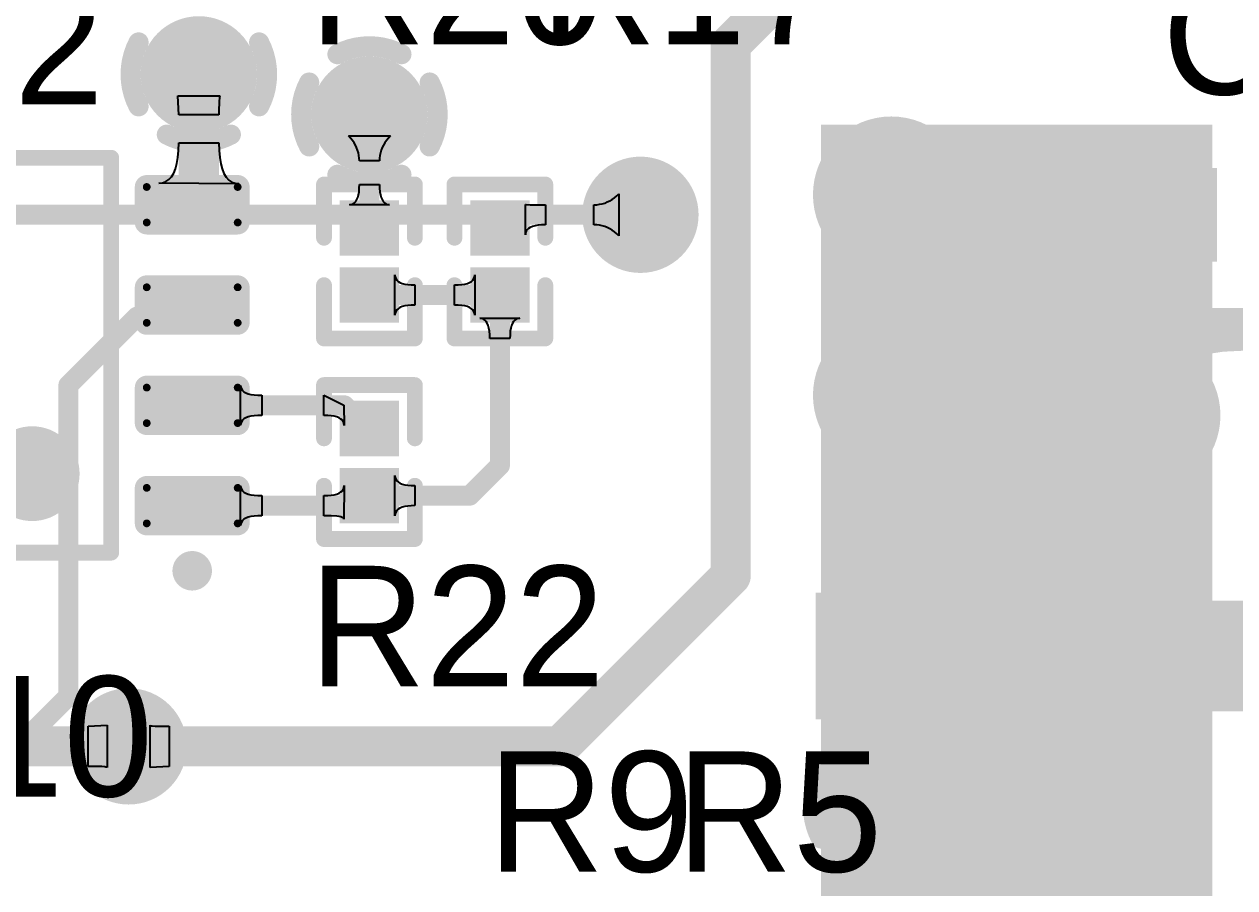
# Model space of a CAD drawing. Header units: millimetres. Extents: x -1 to 102, y -51 to 1.
# Drawn here: x 29.79 to 45.11, y -27.95 to -17.02 of the extents above; entities that cross this region are included whole.
import ezdxf

# ---------------------------------------------------------------- set-up
doc = ezdxf.new("R2010")
doc.units = ezdxf.units.MM
for name, color, linetype in [('BottomLayer', 5, 'Continuous'), ('InternalPlane1', 76, 'Continuous'), ('InternalPlane2', 16, 'Continuous'), ('MultiLayer', 9, 'Continuous'), ('TopLayer', 1, 'Continuous'), ('TopOverlay', 2, 'Continuous'), ('TopSolder', 216, 'Continuous')]:
    doc.layers.add(name, color=color, linetype=linetype)

msp = doc.modelspace()

# ---------------------------------------------------------------- linework, layer by layer
at = {"layer": 'BottomLayer'}
for p, q in [((37.004, -19.304), (37.04, -19.303)), ((37.04, -19.303), (37.074, -19.298)), ((37.074, -19.298), (37.108, -19.291)), ((37.108, -19.291), (37.141, -19.282)), ((37.141, -19.282), (37.173, -19.269)), ((37.173, -19.269), (37.204, -19.254)), ((37.204, -19.254), (37.234, -19.236)), ((37.234, -19.236), (37.263, -19.215)), ((37.263, -19.215), (37.292, -19.191)), ((37.292, -19.191), (37.32, -19.164)), ((37.32, -19.164), (37.32, -19.698)), ((37.004, -19.558), (37.004, -19.304)), ((37.04, -19.559), (37.004, -19.558)), ((37.074, -19.564), (37.04, -19.559)), ((37.108, -19.571), (37.074, -19.564)), ((37.141, -19.58), (37.108, -19.571)), ((37.173, -19.593), (37.141, -19.58)), ((37.204, -19.608), (37.173, -19.593)), ((37.234, -19.626), (37.204, -19.608)), ((37.263, -19.647), (37.234, -19.626)), ((37.292, -19.671), (37.263, -19.647)), ((37.32, -19.698), (37.292, -19.671)), ((30.602, -25.908), (30.843, -25.895)), ((30.602, -26.416), (30.602, -25.908)), ((30.843, -25.895), (30.843, -26.429)), ((30.646, -26.416), (30.602, -26.416)), ((30.777, -26.419), (30.646, -26.416)), ((30.816, -26.422), (30.777, -26.419)), ((30.829, -26.424), (30.816, -26.422)), ((30.838, -26.426), (30.829, -26.424)), ((30.843, -26.429), (30.838, -26.426))]:
    msp.add_line(p, q, dxfattribs=at)
for points, const_width in [([(31.814, -17.653, 1), (32.194, -17.653, 1)], 0.381), ([(33.972, -18.161, 1), (34.353, -18.161, 1)], 0.381), ([(40.577, -19.177, 1), (40.958, -19.177, 1)], 0.381), ([(37.401, -19.431, 1), (37.782, -19.431, 1)], 0.381), ([(37.529, -19.431, 1), (37.656, -19.431, 1)], 0.127), ([(40.577, -21.717, 1), (40.958, -21.717, 1)], 0.381), ([(43.751, -21.971, 1), (44.133, -21.971, 1)], 0.381), ([(40.83, -23.241, 1), (41.212, -23.241, 1)], 0.381), ([(30.924, -26.162, 1), (31.305, -26.162, 1)], 0.381), ([(30.988, -26.162, 1), (31.242, -26.162, 1)], 0.254), ([(40.45, -26.924, 1), (40.83, -26.924, 1)], 0.381), ([(42.989, -27.051, 1), (43.37, -27.051, 1)], 0.381)]:
    msp.add_lwpolyline(points, format="xyb", close=True, dxfattribs=dict(at, const_width=const_width))
for points, const_width in [([(29.21, -19.431), (37.592, -19.431)], 0.254), ([(27.056, -26.162), (31.115, -26.162)], 0.508)]:
    msp.add_lwpolyline(points, dxfattribs=dict(at, const_width=const_width))
msp.add_solid([(39.878, -29.464), (44.831, -29.464), (39.878, -18.288), (44.831, -18.288)], dxfattribs=at)
at = {"layer": 'InternalPlane1', "const_width": 0.254}
for points in [[(31.241, -18.058, -0.249328), (31.241, -17.248)], [(32.767, -17.248, -0.249328), (32.767, -18.058)], [(33.758, -17.398, -0.249328), (34.568, -17.398)], [(33.4, -18.566, -0.249328), (33.4, -17.756)], [(34.926, -17.756, -0.249328), (34.926, -18.566)], [(40.362, -18.414, -0.249328), (41.172, -18.414)], [(32.409, -18.416, -0.249328), (31.599, -18.416)], [(40.004, -19.582, -0.249328), (40.004, -18.772)], [(41.53, -18.772, -0.249328), (41.53, -19.582)], [(34.568, -18.924, -0.249328), (33.758, -18.924)], [(41.172, -19.94, -0.249328), (40.362, -19.94)], [(40.362, -20.954, -0.249328), (41.172, -20.954)], [(43.537, -21.208, -0.249328), (44.347, -21.208)], [(40.004, -22.122, -0.249328), (40.004, -21.312)], [(41.53, -21.312, -0.249328), (41.53, -22.122)], [(43.179, -22.376, -0.249328), (43.179, -21.566)], [(44.705, -21.566, -0.249328), (44.705, -22.376)], [(41.172, -22.48, -0.249328), (40.362, -22.48)], [(40.616, -22.478, -0.249328), (41.426, -22.478)], [(44.347, -22.734, -0.249328), (43.537, -22.734)], [(40.258, -23.646, -0.249328), (40.258, -22.836)], [(41.784, -22.836, -0.249328), (41.784, -23.646)], [(41.426, -24.004, -0.249328), (40.616, -24.004)], [(40.235, -26.161, -0.249328), (41.045, -26.161)], [(42.775, -26.288, -0.249328), (43.585, -26.288)], [(39.877, -27.329, -0.249328), (39.877, -26.519)], [(41.403, -26.519, -0.249328), (41.403, -27.329)], [(42.417, -27.456, -0.249328), (42.417, -26.646)], [(43.943, -26.646, -0.249328), (43.943, -27.456)], [(41.045, -27.687, -0.249328), (40.235, -27.687)], [(43.585, -27.814, -0.249328), (42.775, -27.814)]]:
    msp.add_lwpolyline(points, format="xyb", dxfattribs=at)
at = {"layer": 'InternalPlane1'}
for points, const_width in [([(31.178, -17.248, 1), (31.305, -17.248, 1)], 0.127), ([(32.703, -17.248, 1), (32.83, -17.248, 1)], 0.127), ([(33.694, -17.398, 1), (33.821, -17.398, 1)], 0.127), ([(34.505, -17.398, 1), (34.632, -17.398, 1)], 0.127), ([(33.337, -17.756, 1), (33.464, -17.756, 1)], 0.127), ([(34.862, -17.756, 1), (34.989, -17.756, 1)], 0.127), ([(31.178, -18.058, 1), (31.305, -18.058, 1)], 0.127), ([(32.703, -18.058, 1), (32.83, -18.058, 1)], 0.127), ([(31.535, -18.416, 1), (31.662, -18.416, 1)], 0.127), ([(32.346, -18.416, 1), (32.473, -18.416, 1)], 0.127), ([(40.298, -18.414, 1), (40.425, -18.414, 1)], 0.127), ([(41.109, -18.414, 1), (41.236, -18.414, 1)], 0.127), ([(33.337, -18.566, 1), (33.464, -18.566, 1)], 0.127), ([(34.862, -18.566, 1), (34.989, -18.566, 1)], 0.127), ([(39.941, -18.772, 1), (40.068, -18.772, 1)], 0.127), ([(41.466, -18.772, 1), (41.593, -18.772, 1)], 0.127), ([(33.694, -18.924, 1), (33.821, -18.924, 1)], 0.127), ([(34.505, -18.924, 1), (34.632, -18.924, 1)], 0.127), ([(37.224, -19.431, 1), (37.96, -19.431, 1)], 0.737), ([(39.941, -19.582, 1), (40.068, -19.582, 1)], 0.127), ([(41.466, -19.582, 1), (41.593, -19.582, 1)], 0.127), ([(40.298, -19.94, 1), (40.425, -19.94, 1)], 0.127), ([(41.109, -19.94, 1), (41.236, -19.94, 1)], 0.127), ([(40.298, -20.954, 1), (40.425, -20.954, 1)], 0.127), ([(41.109, -20.954, 1), (41.236, -20.954, 1)], 0.127), ([(43.473, -21.208, 1), (43.6, -21.208, 1)], 0.127), ([(44.284, -21.208, 1), (44.411, -21.208, 1)], 0.127), ([(39.941, -21.312, 1), (40.068, -21.312, 1)], 0.127), ([(41.466, -21.312, 1), (41.593, -21.312, 1)], 0.127), ([(43.116, -21.566, 1), (43.243, -21.566, 1)], 0.127), ([(44.641, -21.566, 1), (44.768, -21.566, 1)], 0.127), ([(39.941, -22.122, 1), (40.068, -22.122, 1)], 0.127), ([(41.466, -22.122, 1), (41.593, -22.122, 1)], 0.127), ([(40.298, -22.48, 1), (40.425, -22.48, 1)], 0.127), ([(40.552, -22.478, 1), (40.679, -22.478, 1)], 0.127), ([(41.109, -22.48, 1), (41.236, -22.48, 1)], 0.127), ([(41.363, -22.478, 1), (41.49, -22.478, 1)], 0.127), ([(43.116, -22.376, 1), (43.243, -22.376, 1)], 0.127), ([(44.641, -22.376, 1), (44.768, -22.376, 1)], 0.127), ([(43.473, -22.734, 1), (43.6, -22.734, 1)], 0.127), ([(44.284, -22.734, 1), (44.411, -22.734, 1)], 0.127), ([(40.195, -22.836, 1), (40.322, -22.836, 1)], 0.127), ([(41.72, -22.836, 1), (41.847, -22.836, 1)], 0.127), ([(40.195, -23.646, 1), (40.322, -23.646, 1)], 0.127), ([(41.72, -23.646, 1), (41.847, -23.646, 1)], 0.127), ([(40.552, -24.004, 1), (40.679, -24.004, 1)], 0.127), ([(41.363, -24.004, 1), (41.49, -24.004, 1)], 0.127), ([(30.747, -26.162, 1), (31.483, -26.162, 1)], 0.737), ([(40.171, -26.161, 1), (40.298, -26.161, 1)], 0.127), ([(40.982, -26.161, 1), (41.109, -26.161, 1)], 0.127), ([(42.711, -26.288, 1), (42.838, -26.288, 1)], 0.127), ([(43.522, -26.288, 1), (43.649, -26.288, 1)], 0.127), ([(39.814, -26.519, 1), (39.941, -26.519, 1)], 0.127), ([(41.339, -26.519, 1), (41.466, -26.519, 1)], 0.127), ([(42.354, -26.646, 1), (42.481, -26.646, 1)], 0.127), ([(43.879, -26.646, 1), (44.006, -26.646, 1)], 0.127), ([(39.814, -27.329, 1), (39.941, -27.329, 1)], 0.127), ([(41.339, -27.329, 1), (41.466, -27.329, 1)], 0.127), ([(42.354, -27.456, 1), (42.481, -27.456, 1)], 0.127), ([(43.879, -27.456, 1), (44.006, -27.456, 1)], 0.127), ([(40.171, -27.687, 1), (40.298, -27.687, 1)], 0.127), ([(40.982, -27.687, 1), (41.109, -27.687, 1)], 0.127), ([(42.711, -27.814, 1), (42.838, -27.814, 1)], 0.127), ([(43.522, -27.814, 1), (43.649, -27.814, 1)], 0.127)]:
    msp.add_lwpolyline(points, format="xyb", close=True, dxfattribs=dict(at, const_width=const_width))
at = {"layer": 'InternalPlane2', "const_width": 0.737}
for points in [[(31.636, -17.653, 1), (32.372, -17.653, 1)], [(33.795, -18.161, 1), (34.531, -18.161, 1)], [(40.399, -19.177, 1), (41.135, -19.177, 1)], [(37.224, -19.431, 1), (37.96, -19.431, 1)], [(40.399, -21.717, 1), (41.135, -21.717, 1)], [(43.574, -21.971, 1), (44.31, -21.971, 1)], [(40.653, -23.241, 1), (41.389, -23.241, 1)], [(30.747, -26.162, 1), (31.483, -26.162, 1)], [(40.272, -26.924, 1), (41.008, -26.924, 1)], [(42.812, -27.051, 1), (43.548, -27.051, 1)]]:
    msp.add_lwpolyline(points, format="xyb", close=True, dxfattribs=at)
at = {"layer": 'MultiLayer', "const_width": 0.381}
for points in [[(31.814, -17.653, 1), (32.194, -17.653, 1)], [(33.972, -18.161, 1), (34.353, -18.161, 1)], [(40.577, -19.177, 1), (40.958, -19.177, 1)], [(37.401, -19.431, 1), (37.782, -19.431, 1)], [(40.577, -21.717, 1), (40.958, -21.717, 1)], [(43.751, -21.971, 1), (44.133, -21.971, 1)], [(40.83, -23.241, 1), (41.212, -23.241, 1)], [(30.924, -26.162, 1), (31.305, -26.162, 1)], [(40.45, -26.924, 1), (40.83, -26.924, 1)], [(42.989, -27.051, 1), (43.37, -27.051, 1)]]:
    msp.add_lwpolyline(points, format="xyb", close=True, dxfattribs=at)
at = {"layer": 'TopLayer'}
for p, q in [((31.75, -18.166), (31.737, -17.925)), ((31.737, -17.925), (32.271, -17.925)), ((32.261, -17.991), (32.258, -18.122)), ((32.264, -17.952), (32.261, -17.991)), ((32.266, -17.939), (32.264, -17.952)), ((32.268, -17.93), (32.266, -17.939)), ((32.271, -17.925), (32.268, -17.93)), ((32.258, -18.166), (31.75, -18.166)), ((32.258, -18.122), (32.258, -18.166)), ((31.747, -18.618), (31.75, -18.52)), ((31.75, -18.52), (32.258, -18.52)), ((32.258, -18.52), (32.261, -18.618)), ((33.923, -18.461), (33.896, -18.433)), ((33.896, -18.433), (34.43, -18.433)), ((33.947, -18.49), (33.923, -18.461)), ((33.968, -18.519), (33.947, -18.49)), ((33.986, -18.549), (33.968, -18.519)), ((34.358, -18.519), (34.34, -18.549)), ((34.379, -18.49), (34.358, -18.519)), ((34.403, -18.461), (34.379, -18.49)), ((34.43, -18.433), (34.403, -18.461)), ((31.74, -18.705), (31.747, -18.618)), ((32.261, -18.618), (32.268, -18.706)), ((34.001, -18.58), (33.986, -18.549)), ((34.014, -18.612), (34.001, -18.58)), ((34.023, -18.645), (34.014, -18.612)), ((34.03, -18.679), (34.023, -18.645)), ((34.035, -18.713), (34.03, -18.679)), ((34.296, -18.679), (34.291, -18.713)), ((34.303, -18.645), (34.296, -18.679)), ((34.312, -18.612), (34.303, -18.645)), ((34.325, -18.58), (34.312, -18.612)), ((34.34, -18.549), (34.325, -18.58)), ((31.709, -18.848), (31.727, -18.782)), ((31.727, -18.782), (31.74, -18.705)), ((32.268, -18.706), (32.281, -18.784)), ((32.281, -18.784), (32.298, -18.851)), ((34.036, -18.749), (34.035, -18.713)), ((34.29, -18.749), (34.036, -18.749)), ((34.291, -18.713), (34.29, -18.749)), ((31.587, -19.011), (31.626, -18.986)), ((31.626, -18.986), (31.659, -18.95)), ((31.659, -18.95), (31.686, -18.904)), ((31.686, -18.904), (31.709, -18.848)), ((32.298, -18.851), (32.321, -18.908)), ((32.321, -18.908), (32.349, -18.954)), ((32.349, -18.954), (32.382, -18.991)), ((32.382, -18.991), (32.42, -19.017)), ((31.496, -19.031), (31.544, -19.026)), ((32.511, -19.038), (31.496, -19.031)), ((31.544, -19.026), (31.587, -19.011)), ((32.42, -19.017), (32.463, -19.032)), ((32.463, -19.032), (32.511, -19.038)), ((34.025, -19.177), (34.031, -19.139)), ((34.031, -19.139), (34.035, -19.095)), ((34.035, -19.095), (34.036, -19.046)), ((34.036, -19.046), (34.29, -19.046)), ((34.29, -19.046), (34.291, -19.095)), ((34.291, -19.095), (34.295, -19.139)), ((34.295, -19.139), (34.301, -19.177)), ((33.909, -19.303), (33.933, -19.301)), ((34.417, -19.303), (33.909, -19.303)), ((33.933, -19.301), (33.955, -19.293)), ((33.955, -19.293), (33.974, -19.28)), ((33.974, -19.28), (33.99, -19.262)), ((33.99, -19.262), (34.004, -19.239)), ((34.004, -19.239), (34.016, -19.211)), ((34.016, -19.211), (34.025, -19.177)), ((34.301, -19.177), (34.31, -19.211)), ((34.31, -19.211), (34.322, -19.239)), ((34.322, -19.239), (34.336, -19.262)), ((34.336, -19.262), (34.352, -19.28)), ((34.352, -19.28), (34.371, -19.293)), ((34.371, -19.293), (34.393, -19.301)), ((34.393, -19.301), (34.417, -19.303)), ((36.136, -19.685), (36.136, -19.3)), ((36.136, -19.3), (36.138, -19.301)), ((36.138, -19.301), (36.146, -19.301)), ((36.146, -19.301), (36.199, -19.303)), ((36.199, -19.303), (36.39, -19.304)), ((37.004, -19.304), (37.04, -19.303)), ((37.04, -19.303), (37.074, -19.298)), ((37.074, -19.298), (37.108, -19.291)), ((37.108, -19.291), (37.141, -19.282)), ((37.141, -19.282), (37.173, -19.269)), ((37.173, -19.269), (37.204, -19.254)), ((37.204, -19.254), (37.234, -19.236)), ((37.234, -19.236), (37.263, -19.215)), ((37.263, -19.215), (37.292, -19.191)), ((37.292, -19.191), (37.32, -19.164)), ((37.32, -19.164), (37.32, -19.698)), ((36.39, -19.304), (36.39, -19.558)), ((37.004, -19.558), (37.004, -19.304)), ((36.177, -19.604), (36.159, -19.62)), ((36.199, -19.59), (36.177, -19.604)), ((36.227, -19.578), (36.199, -19.59)), ((36.26, -19.569), (36.227, -19.578)), ((36.299, -19.563), (36.26, -19.569)), ((36.342, -19.559), (36.299, -19.563)), ((36.39, -19.558), (36.342, -19.559)), ((37.04, -19.559), (37.004, -19.558)), ((37.074, -19.564), (37.04, -19.559)), ((37.108, -19.571), (37.074, -19.564)), ((37.141, -19.58), (37.108, -19.571)), ((37.173, -19.593), (37.141, -19.58)), ((37.204, -19.608), (37.173, -19.593)), ((37.234, -19.626), (37.204, -19.608)), ((36.138, -19.661), (36.136, -19.685)), ((36.146, -19.639), (36.138, -19.661)), ((36.159, -19.62), (36.146, -19.639)), ((37.263, -19.647), (37.234, -19.626)), ((37.292, -19.671), (37.263, -19.647)), ((37.32, -19.698), (37.292, -19.671)), ((34.485, -20.701), (34.485, -20.193)), ((34.485, -20.193), (34.487, -20.217)), ((34.487, -20.217), (34.495, -20.239)), ((35.485, -20.239), (35.493, -20.217)), ((35.493, -20.217), (35.495, -20.193)), ((35.495, -20.193), (35.495, -20.701)), ((34.495, -20.239), (34.508, -20.258)), ((34.508, -20.258), (34.526, -20.274)), ((34.526, -20.274), (34.548, -20.288)), ((34.548, -20.288), (34.576, -20.3)), ((34.576, -20.3), (34.609, -20.309)), ((34.609, -20.309), (34.648, -20.315)), ((34.648, -20.315), (34.691, -20.319)), ((34.691, -20.319), (34.739, -20.32)), ((34.739, -20.32), (34.739, -20.574)), ((35.238, -20.32), (35.287, -20.319)), ((35.238, -20.574), (35.238, -20.32)), ((35.287, -20.319), (35.331, -20.315)), ((35.331, -20.315), (35.369, -20.309)), ((35.369, -20.309), (35.403, -20.3)), ((35.403, -20.3), (35.431, -20.288)), ((35.431, -20.288), (35.454, -20.274)), ((35.454, -20.274), (35.472, -20.258)), ((35.472, -20.258), (35.485, -20.239)), ((34.487, -20.677), (34.485, -20.701)), ((34.495, -20.655), (34.487, -20.677)), ((34.508, -20.636), (34.495, -20.655)), ((34.526, -20.62), (34.508, -20.636)), ((34.548, -20.606), (34.526, -20.62)), ((34.576, -20.594), (34.548, -20.606)), ((34.609, -20.585), (34.576, -20.594)), ((34.648, -20.579), (34.609, -20.585)), ((34.691, -20.575), (34.648, -20.579)), ((34.739, -20.574), (34.691, -20.575)), ((35.287, -20.575), (35.238, -20.574)), ((35.331, -20.579), (35.287, -20.575)), ((35.369, -20.585), (35.331, -20.579)), ((35.403, -20.594), (35.369, -20.585)), ((35.431, -20.606), (35.403, -20.594)), ((35.454, -20.62), (35.431, -20.606)), ((35.472, -20.636), (35.454, -20.62)), ((35.485, -20.655), (35.472, -20.636)), ((35.493, -20.677), (35.485, -20.655)), ((35.495, -20.701), (35.493, -20.677)), ((35.584, -20.743), (35.56, -20.741)), ((35.56, -20.741), (36.068, -20.741)), ((35.606, -20.751), (35.584, -20.743)), ((35.625, -20.764), (35.606, -20.751)), ((35.641, -20.782), (35.625, -20.764)), ((35.655, -20.805), (35.641, -20.782)), ((35.667, -20.833), (35.655, -20.805)), ((35.676, -20.867), (35.667, -20.833)), ((35.961, -20.833), (35.952, -20.867)), ((35.973, -20.805), (35.961, -20.833)), ((35.987, -20.782), (35.973, -20.805)), ((36.003, -20.764), (35.987, -20.782)), ((36.022, -20.751), (36.003, -20.764)), ((36.044, -20.743), (36.022, -20.751)), ((36.068, -20.741), (36.044, -20.743)), ((35.682, -20.905), (35.676, -20.867)), ((35.686, -20.949), (35.682, -20.905)), ((35.687, -20.998), (35.686, -20.949)), ((35.942, -20.949), (35.941, -20.998)), ((35.946, -20.905), (35.942, -20.949)), ((35.952, -20.867), (35.946, -20.905)), ((35.941, -20.998), (35.687, -20.998)), ((32.531, -22.097), (32.531, -21.591)), ((32.531, -21.591), (32.534, -21.615)), ((32.534, -21.615), (32.542, -21.636)), ((32.542, -21.636), (32.555, -21.655)), ((32.555, -21.655), (32.574, -21.672)), ((32.574, -21.672), (32.598, -21.686)), ((32.598, -21.686), (32.628, -21.697)), ((32.628, -21.697), (32.663, -21.706)), ((32.663, -21.706), (32.703, -21.712)), ((32.703, -21.712), (32.749, -21.716)), ((32.749, -21.716), (32.8, -21.717)), ((32.8, -21.717), (32.8, -21.971)), ((33.587, -21.971), (33.587, -21.717)), ((33.587, -21.717), (33.841, -21.84)), ((33.841, -21.84), (33.844, -22.098)), ((32.542, -22.052), (32.534, -22.073)), ((32.555, -22.033), (32.542, -22.052)), ((32.574, -22.016), (32.555, -22.033)), ((32.598, -22.002), (32.574, -22.016)), ((32.628, -21.991), (32.598, -22.002)), ((32.663, -21.982), (32.628, -21.991)), ((32.703, -21.976), (32.663, -21.982)), ((32.749, -21.972), (32.703, -21.976)), ((32.8, -21.971), (32.749, -21.972)), ((33.636, -21.972), (33.587, -21.971)), ((33.679, -21.976), (33.636, -21.972)), ((33.718, -21.982), (33.679, -21.976)), ((33.751, -21.991), (33.718, -21.982)), ((33.779, -22.003), (33.751, -21.991)), ((33.802, -22.017), (33.779, -22.003)), ((33.82, -22.033), (33.802, -22.017)), ((33.833, -22.052), (33.82, -22.033)), ((33.841, -22.074), (33.833, -22.052)), ((32.534, -22.073), (32.531, -22.097)), ((33.844, -22.098), (33.841, -22.074)), ((34.485, -23.241), (34.485, -22.733)), ((34.485, -22.733), (34.487, -22.757)), ((34.487, -22.757), (34.495, -22.779)), ((34.495, -22.779), (34.508, -22.798)), ((34.508, -22.798), (34.526, -22.814)), ((34.526, -22.814), (34.548, -22.828)), ((32.531, -23.367), (32.531, -22.861)), ((32.531, -22.861), (32.534, -22.885)), ((32.534, -22.885), (32.542, -22.906)), ((32.542, -22.906), (32.555, -22.925)), ((32.555, -22.925), (32.574, -22.942)), ((32.574, -22.942), (32.598, -22.956)), ((32.598, -22.956), (32.628, -22.967)), ((32.628, -22.967), (32.663, -22.976)), ((32.663, -22.976), (32.703, -22.982)), ((33.679, -22.982), (33.718, -22.976)), ((33.718, -22.976), (33.751, -22.967)), ((33.751, -22.967), (33.779, -22.955)), ((33.779, -22.955), (33.803, -22.941)), ((33.803, -22.941), (33.821, -22.925)), ((33.821, -22.925), (33.834, -22.906)), ((33.834, -22.906), (33.841, -22.884)), ((33.841, -22.884), (33.844, -22.86)), ((33.844, -22.86), (33.841, -23.284)), ((34.548, -22.828), (34.576, -22.84)), ((34.576, -22.84), (34.609, -22.849)), ((34.609, -22.849), (34.648, -22.855)), ((34.648, -22.855), (34.691, -22.859)), ((34.691, -22.859), (34.739, -22.86)), ((34.739, -22.86), (34.739, -23.114)), ((32.703, -22.982), (32.749, -22.986)), ((32.749, -22.986), (32.8, -22.987)), ((32.8, -22.987), (32.8, -23.241)), ((33.587, -22.987), (33.636, -22.986)), ((33.587, -23.241), (33.587, -22.987)), ((33.636, -22.986), (33.679, -22.982)), ((34.609, -23.125), (34.576, -23.134)), ((34.648, -23.119), (34.609, -23.125)), ((34.691, -23.115), (34.648, -23.119)), ((34.739, -23.114), (34.691, -23.115)), ((32.574, -23.286), (32.555, -23.303)), ((32.598, -23.272), (32.574, -23.286)), ((32.628, -23.261), (32.598, -23.272)), ((32.663, -23.252), (32.628, -23.261)), ((32.703, -23.246), (32.663, -23.252)), ((32.749, -23.242), (32.703, -23.246)), ((32.8, -23.241), (32.749, -23.242)), ((33.678, -23.243), (33.587, -23.241)), ((33.75, -23.248), (33.678, -23.243)), ((33.778, -23.252), (33.75, -23.248)), ((33.8, -23.256), (33.778, -23.252)), ((33.818, -23.262), (33.8, -23.256)), ((33.831, -23.268), (33.818, -23.262)), ((33.839, -23.276), (33.831, -23.268)), ((33.841, -23.284), (33.839, -23.276)), ((34.487, -23.217), (34.485, -23.241)), ((34.495, -23.195), (34.487, -23.217)), ((34.508, -23.176), (34.495, -23.195)), ((34.526, -23.16), (34.508, -23.176)), ((34.548, -23.146), (34.526, -23.16)), ((34.576, -23.134), (34.548, -23.146)), ((32.534, -23.343), (32.531, -23.367)), ((32.542, -23.322), (32.534, -23.343)), ((32.555, -23.303), (32.542, -23.322)), ((31.387, -26.429), (31.387, -25.895)), ((31.387, -25.895), (31.392, -25.898)), ((31.392, -25.898), (31.401, -25.9)), ((31.401, -25.9), (31.414, -25.902)), ((31.414, -25.902), (31.453, -25.905)), ((31.453, -25.905), (31.584, -25.908)), ((31.584, -25.908), (31.628, -25.908)), ((31.628, -25.908), (31.628, -26.416)), ((31.628, -26.416), (31.387, -26.429))]:
    msp.add_line(p, q, dxfattribs=at)
for points, const_width in [([(38.735, -17.272), (39.37, -16.637)], 0.508), ([(38.735, -24.003), (38.735, -17.272)], 0.508), ([(32.004, -19.283), (32.004, -17.653)], 0.508), ([(34.163, -19.597), (34.163, -18.161)], 0.254), ([(31.92, -19.304), (31.983, -19.304)], 0.508), ([(31.983, -19.304), (32.004, -19.283)], 0.508), ([(35.814, -19.597), (35.98, -19.431)], 0.254), ([(35.98, -19.431), (37.592, -19.431)], 0.254), ([(34.163, -20.447), (35.814, -20.447)], 0.254), ([(35.814, -22.606), (35.814, -20.447)], 0.254), ([(31.772, -20.722), (31.92, -20.574)], 0.254), ([(30.353, -21.59), (31.221, -20.722)], 0.254), ([(31.221, -20.722), (31.772, -20.722)], 0.254), ([(30.353, -25.527), (30.353, -21.59)], 0.254), ([(31.92, -21.844), (33.845, -21.844)], 0.254), ([(33.845, -21.844), (34.138, -22.137)], 0.254), ([(34.138, -22.137), (34.163, -22.137)], 0.254), ([(35.433, -22.987), (35.814, -22.606)], 0.254), ([(34.036, -23.114), (34.163, -22.987)], 0.254), ([(34.163, -22.987), (35.433, -22.987)], 0.254), ([(31.92, -23.114), (34.036, -23.114)], 0.254), ([(36.576, -26.162), (38.735, -24.003)], 0.508), ([(29.083, -26.797), (30.353, -25.527)], 0.254), ([(31.115, -26.162), (36.576, -26.162)], 0.508)]:
    msp.add_lwpolyline(points, dxfattribs=dict(at, const_width=const_width))
for points, const_width in [([(38.608, -17.272, 1), (38.862, -17.272, 1)], 0.254), ([(38.608, -17.272, 1), (38.862, -17.272, 1)], 0.254), ([(31.814, -17.653, 1), (32.194, -17.653, 1)], 0.381), ([(31.877, -17.653, 1), (32.131, -17.653, 1)], 0.254), ([(33.972, -18.161, 1), (34.353, -18.161, 1)], 0.381), ([(34.099, -18.161, 1), (34.226, -18.161, 1)], 0.127), ([(40.577, -19.177, 1), (40.958, -19.177, 1)], 0.381), ([(31.32, -19.079, 1), (31.369, -19.079, 1)], 0.0495), ([(31.793, -19.304, 1), (32.047, -19.304, 1)], 0.254), ([(31.856, -19.304, 1), (32.11, -19.304, 1)], 0.254), ([(31.856, -19.304, 1), (32.11, -19.304, 1)], 0.254), ([(31.877, -19.283, 1), (32.131, -19.283, 1)], 0.254), ([(31.877, -19.283, 1), (32.131, -19.283, 1)], 0.254), ([(32.471, -19.079, 1), (32.52, -19.079, 1)], 0.0495), ([(37.401, -19.431, 1), (37.782, -19.431, 1)], 0.381), ([(35.916, -19.431, 1), (36.043, -19.431, 1)], 0.127), ([(35.916, -19.431, 1), (36.043, -19.431, 1)], 0.127), ([(37.529, -19.431, 1), (37.656, -19.431, 1)], 0.127), ([(31.32, -19.529, 1), (31.369, -19.529, 1)], 0.0495), ([(32.471, -19.529, 1), (32.52, -19.529, 1)], 0.0495), ([(34.099, -19.597, 1), (34.226, -19.597, 1)], 0.127), ([(35.75, -19.597, 1), (35.877, -19.597, 1)], 0.127), ([(31.32, -20.349, 1), (31.369, -20.349, 1)], 0.0495), ([(32.471, -20.349, 1), (32.52, -20.349, 1)], 0.0495), ([(34.099, -20.447, 1), (34.226, -20.447, 1)], 0.127), ([(35.75, -20.447, 1), (35.877, -20.447, 1)], 0.127), ([(35.75, -20.447, 1), (35.877, -20.447, 1)], 0.127), ([(31.856, -20.574, 1), (31.983, -20.574, 1)], 0.127), ([(31.157, -20.722, 1), (31.284, -20.722, 1)], 0.127), ([(31.157, -20.722, 1), (31.284, -20.722, 1)], 0.127), ([(31.708, -20.722, 1), (31.835, -20.722, 1)], 0.127), ([(31.708, -20.722, 1), (31.835, -20.722, 1)], 0.127), ([(31.32, -20.799, 1), (31.369, -20.799, 1)], 0.0495), ([(32.471, -20.799, 1), (32.52, -20.799, 1)], 0.0495), ([(40.577, -21.717, 1), (40.958, -21.717, 1)], 0.381), ([(30.29, -21.59, 1), (30.416, -21.59, 1)], 0.127), ([(30.29, -21.59, 1), (30.416, -21.59, 1)], 0.127), ([(31.32, -21.619, 1), (31.369, -21.619, 1)], 0.0495), ([(32.471, -21.619, 1), (32.52, -21.619, 1)], 0.0495), ([(43.751, -21.971, 1), (44.133, -21.971, 1)], 0.381), ([(31.856, -21.844, 1), (31.983, -21.844, 1)], 0.127), ([(33.781, -21.844, 1), (33.908, -21.844, 1)], 0.127), ([(33.781, -21.844, 1), (33.908, -21.844, 1)], 0.127), ([(31.32, -22.069, 1), (31.369, -22.069, 1)], 0.0495), ([(32.471, -22.069, 1), (32.52, -22.069, 1)], 0.0495), ([(34.074, -22.137, 1), (34.201, -22.137, 1)], 0.127), ([(34.074, -22.137, 1), (34.201, -22.137, 1)], 0.127), ([(34.099, -22.137, 1), (34.226, -22.137, 1)], 0.127), ([(35.75, -22.606, 1), (35.877, -22.606, 1)], 0.127), ([(35.75, -22.606, 1), (35.877, -22.606, 1)], 0.127), ([(31.32, -22.889, 1), (31.369, -22.889, 1)], 0.0495), ([(32.471, -22.889, 1), (32.52, -22.889, 1)], 0.0495), ([(34.099, -22.987, 1), (34.226, -22.987, 1)], 0.127), ([(34.099, -22.987, 1), (34.226, -22.987, 1)], 0.127), ([(35.37, -22.987, 1), (35.496, -22.987, 1)], 0.127), ([(35.37, -22.987, 1), (35.496, -22.987, 1)], 0.127), ([(40.83, -23.241, 1), (41.212, -23.241, 1)], 0.381), ([(31.856, -23.114, 1), (31.983, -23.114, 1)], 0.127), ([(33.972, -23.114, 1), (34.099, -23.114, 1)], 0.127), ([(33.972, -23.114, 1), (34.099, -23.114, 1)], 0.127), ([(31.32, -23.339, 1), (31.369, -23.339, 1)], 0.0495), ([(32.471, -23.339, 1), (32.52, -23.339, 1)], 0.0495), ([(38.608, -24.003, 1), (38.862, -24.003, 1)], 0.254), ([(38.608, -24.003, 1), (38.862, -24.003, 1)], 0.254), ([(30.29, -25.527, 1), (30.416, -25.527, 1)], 0.127), ([(30.29, -25.527, 1), (30.416, -25.527, 1)], 0.127), ([(30.924, -26.162, 1), (31.305, -26.162, 1)], 0.381), ([(30.988, -26.162, 1), (31.242, -26.162, 1)], 0.254), ([(36.449, -26.162, 1), (36.703, -26.162, 1)], 0.254), ([(36.449, -26.162, 1), (36.703, -26.162, 1)], 0.254), ([(40.45, -26.924, 1), (40.83, -26.924, 1)], 0.381), ([(42.989, -27.051, 1), (43.37, -27.051, 1)], 0.381)]:
    msp.add_lwpolyline(points, format="xyb", close=True, dxfattribs=dict(at, const_width=const_width))
for points in [[(39.878, -27.94), (44.831, -27.94), (39.878, -18.288), (44.831, -18.288)], [(43.858, -19.921), (44.788, -19.921), (43.858, -18.941), (44.788, -18.941)], [(31.295, -19.079), (31.295, -19.529), (32.545, -19.079), (32.545, -19.529)], [(31.344, -19.029), (31.344, -19.579), (32.496, -19.029), (32.496, -19.579)], [(34.488, -19.897), (34.488, -19.297), (33.838, -19.897), (33.838, -19.297)], [(36.139, -19.897), (36.139, -19.297), (35.489, -19.897), (35.489, -19.297)], [(34.488, -20.747), (34.488, -20.147), (33.838, -20.747), (33.838, -20.147)], [(36.139, -20.747), (36.139, -20.147), (35.489, -20.747), (35.489, -20.147)], [(31.295, -20.349), (31.295, -20.799), (32.545, -20.349), (32.545, -20.799)], [(31.344, -20.299), (31.344, -20.849), (32.496, -20.299), (32.496, -20.849)], [(31.344, -21.569), (31.344, -22.119), (32.496, -21.569), (32.496, -22.119)], [(31.295, -21.619), (31.295, -22.069), (32.545, -21.619), (32.545, -22.069)], [(34.488, -22.437), (34.488, -21.837), (33.838, -22.437), (33.838, -21.837)], [(34.488, -23.287), (34.488, -22.687), (33.838, -23.287), (33.838, -22.687)], [(31.295, -22.889), (31.295, -23.339), (32.545, -22.889), (32.545, -23.339)], [(31.344, -22.839), (31.344, -23.389), (32.496, -22.839), (32.496, -23.389)], [(43.714, -24.319), (39.914, -24.319), (43.714, -25.719), (39.914, -25.719)]]:
    msp.add_solid(points, dxfattribs=at)
at = {"layer": 'TopOverlay'}
for points, const_width in [([(27.695, -18.709), (30.895, -18.709)], 0.2), ([(30.895, -23.709), (30.895, -18.709)], 0.2), ([(43.958, -18.641), (44.693, -18.641)], 0.2), ([(33.588, -19.047), (34.738, -19.047)], 0.2), ([(33.588, -19.722), (33.588, -19.047)], 0.2), ([(34.738, -19.722), (34.738, -19.047)], 0.2), ([(35.239, -19.047), (36.389, -19.047)], 0.2), ([(35.239, -19.722), (35.239, -19.047)], 0.2), ([(36.389, -19.722), (36.389, -19.047)], 0.2), ([(43.558, -19.821), (43.558, -19.041)], 0.2), ([(33.588, -20.997), (33.588, -20.322)], 0.2), ([(34.738, -20.997), (34.738, -20.322)], 0.2), ([(35.239, -20.997), (35.239, -20.322)], 0.2), ([(36.389, -20.997), (36.389, -20.322)], 0.2), ([(43.958, -20.221), (44.693, -20.221)], 0.2), ([(41.15, -20.8), (47.851, -20.8)], 0.381), ([(41.15, -29.217), (41.15, -20.8)], 0.381), ([(33.588, -20.997), (34.738, -20.997)], 0.2), ([(35.239, -20.997), (36.389, -20.997)], 0.2), ([(33.588, -21.587), (34.738, -21.587)], 0.2), ([(33.588, -22.262), (33.588, -21.587)], 0.2), ([(34.738, -22.262), (34.738, -21.587)], 0.2), ([(33.588, -23.537), (33.588, -22.862)], 0.2), ([(34.738, -23.537), (34.738, -22.862)], 0.2), ([(33.588, -23.537), (34.738, -23.537)], 0.2), ([(27.695, -23.709), (30.895, -23.709)], 0.2)]:
    msp.add_lwpolyline(points, dxfattribs=dict(at, const_width=const_width))
for points, const_width in [([(30.845, -18.709, 1), (30.945, -18.709, 1)], 0.1), ([(30.845, -18.709, 1), (30.945, -18.709, 1)], 0.1), ([(43.908, -18.641, 1), (44.008, -18.641, 1)], 0.1), ([(43.908, -18.641, 1), (44.008, -18.641, 1)], 0.1), ([(44.643, -18.641, 1), (44.743, -18.641, 1)], 0.1), ([(33.538, -19.047, 1), (33.638, -19.047, 1)], 0.1), ([(33.538, -19.047, 1), (33.638, -19.047, 1)], 0.1), ([(34.688, -19.047, 1), (34.788, -19.047, 1)], 0.1), ([(34.688, -19.047, 1), (34.788, -19.047, 1)], 0.1), ([(35.189, -19.047, 1), (35.289, -19.047, 1)], 0.1), ([(35.189, -19.047, 1), (35.289, -19.047, 1)], 0.1), ([(36.339, -19.047, 1), (36.439, -19.047, 1)], 0.1), ([(36.339, -19.047, 1), (36.439, -19.047, 1)], 0.1), ([(43.508, -19.041, 1), (43.608, -19.041, 1)], 0.1), ([(43.508, -19.041, 1), (43.608, -19.041, 1)], 0.1), ([(33.538, -19.722, 1), (33.638, -19.722, 1)], 0.1), ([(34.688, -19.722, 1), (34.788, -19.722, 1)], 0.1), ([(35.189, -19.722, 1), (35.289, -19.722, 1)], 0.1), ([(36.339, -19.722, 1), (36.439, -19.722, 1)], 0.1), ([(43.508, -19.821, 1), (43.608, -19.821, 1)], 0.1), ([(43.508, -19.821, 1), (43.608, -19.821, 1)], 0.1), ([(33.538, -20.322, 1), (33.638, -20.322, 1)], 0.1), ([(34.688, -20.322, 1), (34.788, -20.322, 1)], 0.1), ([(35.189, -20.322, 1), (35.289, -20.322, 1)], 0.1), ([(36.339, -20.322, 1), (36.439, -20.322, 1)], 0.1), ([(43.908, -20.221, 1), (44.008, -20.221, 1)], 0.1), ([(43.908, -20.221, 1), (44.008, -20.221, 1)], 0.1), ([(44.643, -20.221, 1), (44.743, -20.221, 1)], 0.1), ([(41.055, -20.8, 1), (41.246, -20.8, 1)], 0.191), ([(41.055, -20.8, 1), (41.246, -20.8, 1)], 0.191), ([(33.538, -20.997, 1), (33.638, -20.997, 1)], 0.1), ([(33.538, -20.997, 1), (33.638, -20.997, 1)], 0.1), ([(34.688, -20.997, 1), (34.788, -20.997, 1)], 0.1), ([(34.688, -20.997, 1), (34.788, -20.997, 1)], 0.1), ([(35.189, -20.997, 1), (35.289, -20.997, 1)], 0.1), ([(35.189, -20.997, 1), (35.289, -20.997, 1)], 0.1), ([(36.339, -20.997, 1), (36.439, -20.997, 1)], 0.1), ([(36.339, -20.997, 1), (36.439, -20.997, 1)], 0.1), ([(49.349, -25.019, 1), (41.349, -25.019, 1)], 0.254), ([(33.538, -21.587, 1), (33.638, -21.587, 1)], 0.1), ([(33.538, -21.587, 1), (33.638, -21.587, 1)], 0.1), ([(34.688, -21.587, 1), (34.788, -21.587, 1)], 0.1), ([(34.688, -21.587, 1), (34.788, -21.587, 1)], 0.1), ([(30.195, -22.709, 1), (29.595, -22.709, 1)], 0.6), ([(33.538, -22.262, 1), (33.638, -22.262, 1)], 0.1), ([(34.688, -22.262, 1), (34.788, -22.262, 1)], 0.1), ([(29.445, -22.709, 1), (29.745, -22.709, 1)], 0.3), ([(30.045, -22.709, 1), (30.345, -22.709, 1)], 0.3), ([(33.538, -22.862, 1), (33.638, -22.862, 1)], 0.1), ([(34.688, -22.862, 1), (34.788, -22.862, 1)], 0.1), ([(33.538, -23.537, 1), (33.638, -23.537, 1)], 0.1), ([(33.538, -23.537, 1), (33.638, -23.537, 1)], 0.1), ([(34.688, -23.537, 1), (34.788, -23.537, 1)], 0.1), ([(34.688, -23.537, 1), (34.788, -23.537, 1)], 0.1), ([(30.845, -23.709, 1), (30.945, -23.709, 1)], 0.1), ([(30.845, -23.709, 1), (30.945, -23.709, 1)], 0.1), ([(32.045, -23.939, 1), (31.795, -23.939, 1)], 0.25), ([(31.732, -23.939, 1), (31.857, -23.939, 1)], 0.125), ([(31.983, -23.939, 1), (32.107, -23.939, 1)], 0.125), ([(41.286, -25.019, 1), (41.413, -25.019, 1)], 0.127)]:
    msp.add_lwpolyline(points, format="xyb", close=True, dxfattribs=dict(at, const_width=const_width))
at = {"layer": 'TopOverlay', "const_width": 0.2}
for points in [[(43.558, -19.041, -0.414213), (43.958, -18.641)], [(43.958, -20.221, -0.414213), (43.558, -19.821)]]:
    msp.add_lwpolyline(points, format="xyb", dxfattribs=at)
at = {"layer": 'TopOverlay'}
msp.add_solid([(46.975, -24.319), (43.712, -24.319), (46.975, -25.719), (43.712, -25.719)], dxfattribs=at)
at = {"layer": 'TopSolder'}
for points, const_width in [([(31.763, -17.653, 1), (32.245, -17.653, 1)], 0.483), ([(33.922, -18.161, 1), (34.404, -18.161, 1)], 0.483), ([(40.526, -19.177, 1), (41.008, -19.177, 1)], 0.483), ([(31.269, -19.079, 1), (31.42, -19.079, 1)], 0.151), ([(32.42, -19.079, 1), (32.571, -19.079, 1)], 0.151), ([(37.351, -19.431, 1), (37.833, -19.431, 1)], 0.483), ([(31.269, -19.529, 1), (31.42, -19.529, 1)], 0.151), ([(32.42, -19.529, 1), (32.571, -19.529, 1)], 0.151), ([(31.269, -20.349, 1), (31.42, -20.349, 1)], 0.151), ([(32.42, -20.349, 1), (32.571, -20.349, 1)], 0.151), ([(31.269, -20.799, 1), (31.42, -20.799, 1)], 0.151), ([(32.42, -20.799, 1), (32.571, -20.799, 1)], 0.151), ([(40.526, -21.717, 1), (41.008, -21.717, 1)], 0.483), ([(31.269, -21.619, 1), (31.42, -21.619, 1)], 0.151), ([(32.42, -21.619, 1), (32.571, -21.619, 1)], 0.151), ([(43.701, -21.971, 1), (44.183, -21.971, 1)], 0.483), ([(31.269, -22.069, 1), (31.42, -22.069, 1)], 0.151), ([(32.42, -22.069, 1), (32.571, -22.069, 1)], 0.151), ([(31.269, -22.889, 1), (31.42, -22.889, 1)], 0.151), ([(32.42, -22.889, 1), (32.571, -22.889, 1)], 0.151), ([(40.78, -23.241, 1), (41.262, -23.241, 1)], 0.483), ([(31.269, -23.339, 1), (31.42, -23.339, 1)], 0.151), ([(32.42, -23.339, 1), (32.571, -23.339, 1)], 0.151), ([(30.874, -26.162, 1), (31.356, -26.162, 1)], 0.483), ([(40.399, -26.924, 1), (40.881, -26.924, 1)], 0.483), ([(42.939, -27.051, 1), (43.421, -27.051, 1)], 0.483)]:
    msp.add_lwpolyline(points, format="xyb", close=True, dxfattribs=dict(at, const_width=const_width))
for points in [[(43.756, -20.023), (44.89, -20.023), (43.756, -18.839), (44.89, -18.839)], [(31.344, -18.927), (31.344, -19.681), (32.496, -18.927), (32.496, -19.681)], [(31.193, -19.079), (31.193, -19.529), (32.647, -19.079), (32.647, -19.529)], [(34.539, -19.948), (34.539, -19.246), (33.787, -19.948), (33.787, -19.246)], [(36.19, -19.948), (36.19, -19.246), (35.438, -19.948), (35.438, -19.246)], [(31.344, -20.197), (31.344, -20.951), (32.496, -20.197), (32.496, -20.951)], [(34.539, -20.798), (34.539, -20.096), (33.787, -20.798), (33.787, -20.096)], [(36.19, -20.798), (36.19, -20.096), (35.438, -20.798), (35.438, -20.096)], [(31.193, -20.349), (31.193, -20.799), (32.647, -20.349), (32.647, -20.799)], [(31.344, -21.467), (31.344, -22.221), (32.496, -21.467), (32.496, -22.221)], [(31.193, -21.619), (31.193, -22.069), (32.647, -21.619), (32.647, -22.069)], [(34.539, -22.488), (34.539, -21.786), (33.787, -22.488), (33.787, -21.786)], [(34.539, -23.338), (34.539, -22.636), (33.787, -23.338), (33.787, -22.636)], [(31.344, -22.737), (31.344, -23.491), (32.496, -22.737), (32.496, -23.491)], [(31.193, -22.889), (31.193, -23.339), (32.647, -22.889), (32.647, -23.339)], [(43.815, -24.217), (39.812, -24.217), (43.815, -25.821), (39.812, -25.821)]]:
    msp.add_solid(points, dxfattribs=at)

# ---------------------------------------------------------------- texts
at = {"layer": 'TopOverlay'}
for s, p in [('R20', (33.401, -17.272)), ('R17', (36.322, -17.272)), ('C3', (44.196, -17.907)), ('U2', (28.194, -18.034)), ('R22', (33.401, -25.4)), ('C10', (27.686, -26.797)), ('R9', (35.662, -27.75)), ('R5', (38.049, -27.75))]:
    msp.add_text(s, height=1.524, dxfattribs=at).set_placement(p)

doc.saveas('drawing.dxf')
